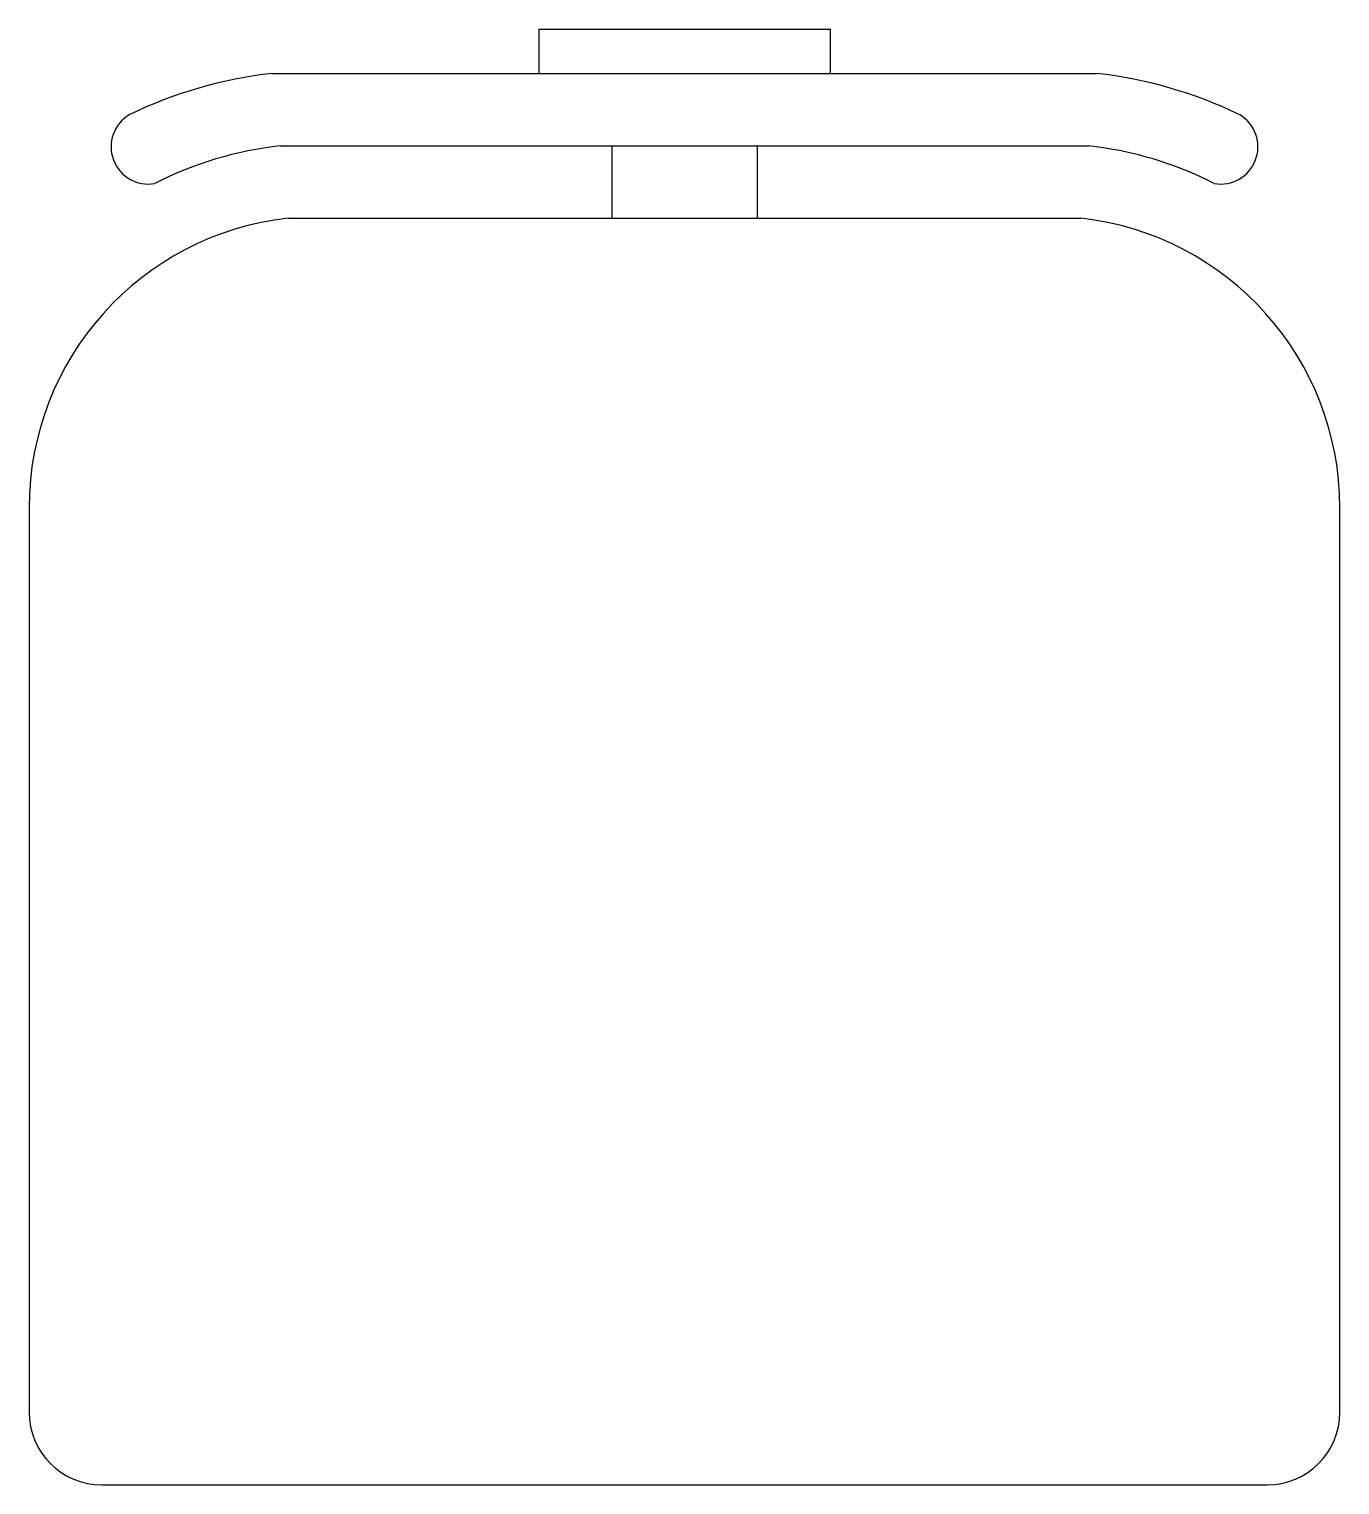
# Model space of a CAD drawing. Extents: x -0.225 to 0.225, y 0.026 to 0.526.
import ezdxf

# ---------------------------------------------------------------- set-up
doc = ezdxf.new("R2010")
doc.units = 0
doc.layers.get('0').update_dxf_attribs({"linetype": 'CONTINUOUS'})

msp = doc.modelspace()

# ---------------------------------------------------------------- linework, layer by layer
at = {"color": 0, "linetype": 'CONTINUOUS'}
for p, q in [((-0.05, 0.52572), (-0.05, 0.51049)), ((-0.05, 0.52572), (0.05, 0.52572)), ((0.05, 0.52572), (0.05, 0.51049)), ((-0.14156, 0.51049), (0.14156, 0.51049)), ((-0.1388, 0.48565), (0.1388, 0.48565)), ((-0.025, 0.48565), (-0.025, 0.4608)), ((0.025, 0.48565), (0.025, 0.4608)), ((-0.13604, 0.4608), (0.13604, 0.4608)), ((-0.225, 0.36141), (-0.225, 0.05092)), ((0.225, 0.05092), (0.225, 0.36141)), ((-0.2, 0.02592), (0.2, 0.02592))]:
    msp.add_line(p, q, dxfattribs=at)
for centre, radius, start, end in [((-0.125, 0.36141), 0.15, 96.3402, 115.934), ((0.125, 0.36141), 0.15, 64.066, 83.6598), ((-0.1841, 0.48531), 0.01277, 120.6105, 280.1872), ((0.1841, 0.48531), 0.01277, 259.8128, 59.3895), ((-0.125, 0.36141), 0.125, 96.3402, 117.0456), ((0.125, 0.36141), 0.125, 62.9544, 83.6598), ((-0.125, 0.36141), 0.1, 96.3402, 180), ((0.125, 0.36141), 0.1, 0, 83.6598), ((-0.2, 0.05092), 0.025, 180, 270), ((0.2, 0.05092), 0.025, 270, 360)]:
    msp.add_arc(centre, radius, start, end, dxfattribs=at)

doc.saveas('drawing.dxf')
